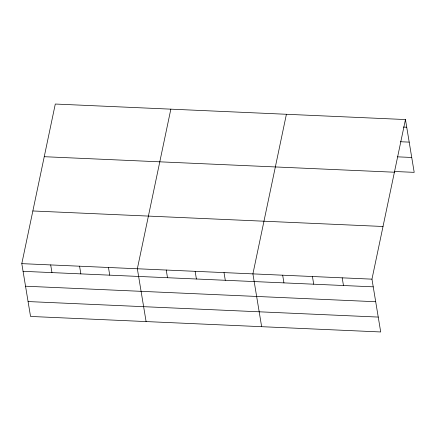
<?xml version="1.0" encoding="UTF-8"?>
<svg xmlns="http://www.w3.org/2000/svg" width="436" height="436" viewBox="0 0 436 436"><rect width="100%" height="100%" fill="white"/><g stroke="black" fill="none" stroke-linecap="round" stroke-linejoin="round"><path stroke-width="0.65" d="M405.458 119.551L371.963 279.154L380.704 331.965L30.542 316.449L21.8 263.644L55.296 104.035L405.458 119.551L414.2 172.356L394.585 171.49M170.847 109.153L137.351 268.761L146.098 321.572M286.403 114.276L252.907 273.884L261.649 326.689M403.349 127.078L406.728 127.23M400.401 141.733L409.197 142.12M397.528 156.835L411.737 157.467M44.243 156.704L394.406 172.22M32.853 210.97L383.015 226.486M21.8 263.644L371.963 279.154M23.07 271.323L373.232 286.839M25.539 286.212L375.696 301.728M28.078 301.559L378.241 317.076M342.2 277.836L343.47 285.52M312.432 276.517L313.707 284.201M282.67 275.203L283.94 282.882M224.017 272.604L225.292 280.283M195.132 271.323L196.402 279.002M166.241 270.042L167.511 277.721M108.466 267.481L109.736 275.16M79.575 266.2L80.851 273.879M50.69 264.919L51.96 272.604"/></g></svg>
